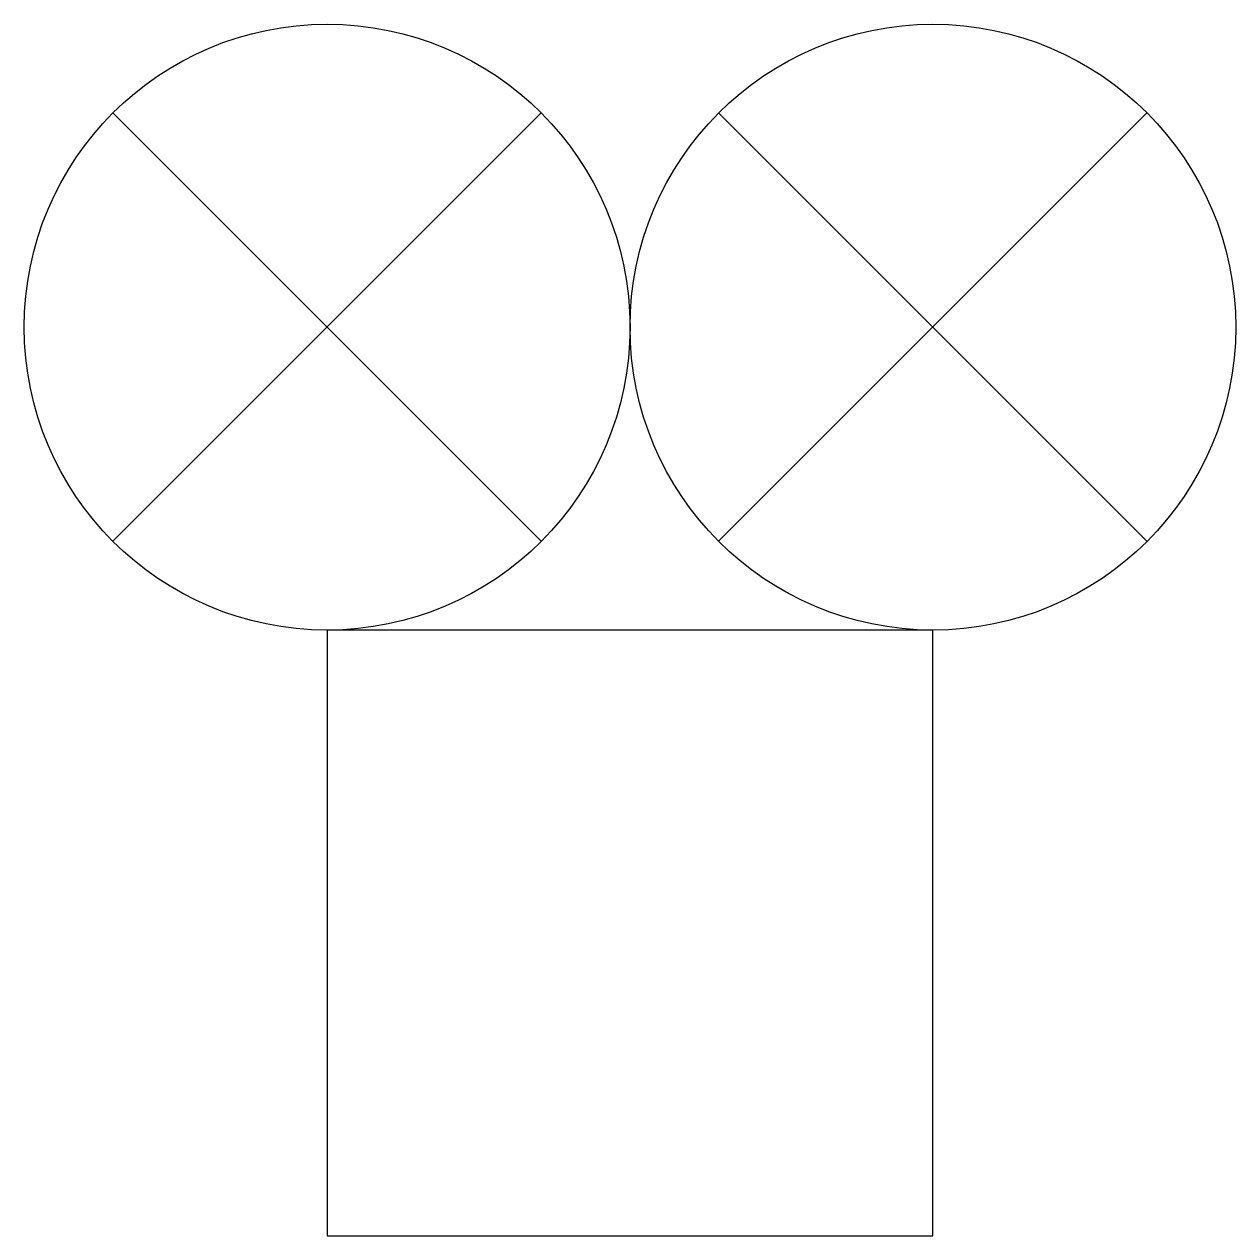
# Model space of a CAD drawing. Header units: millimetres. Extents: x -2 to 2, y 0 to 4.
import ezdxf

# ---------------------------------------------------------------- set-up
doc = ezdxf.new("R2010")
doc.units = ezdxf.units.MM
doc.layers.add('jidou1', color=3, linetype='Continuous')
doc.layers.add('KEISO', color=7, linetype='Continuous')

# ---------------------------------------------------------------- blocks, each defined once
blk = doc.blocks.new('dhcth2')
at = {"layer": 'KEISO', "color": 3}
for p, q in [((-1.7074, 2.2939), (-0.2938, 3.7074)), ((-0.2938, 2.2939), (-1.7074, 3.7074)), ((0.2926, 2.2939), (1.7062, 3.7074)), ((1.7062, 2.2939), (0.2926, 3.7074))]:
    blk.add_line(p, q, dxfattribs=at)
blk.add_lwpolyline([(-1.0001, 0.0005), (1.0001, 0.0005), (1.0001, 1.9995), (-1.0001, 1.9995), (-1.0001, 0.0005)], dxfattribs=at)
for centre in [(-1, 3), (1, 3)]:
    blk.add_circle(centre, 1, dxfattribs=at)

msp = doc.modelspace()

# ---------------------------------------------------------------- block references
at = {"layer": 'jidou1', "color": 3, "linetype": 'Continuous'}
msp.add_blockref('dhcth2', (0, 0), dxfattribs=at)

doc.saveas('drawing.dxf')
